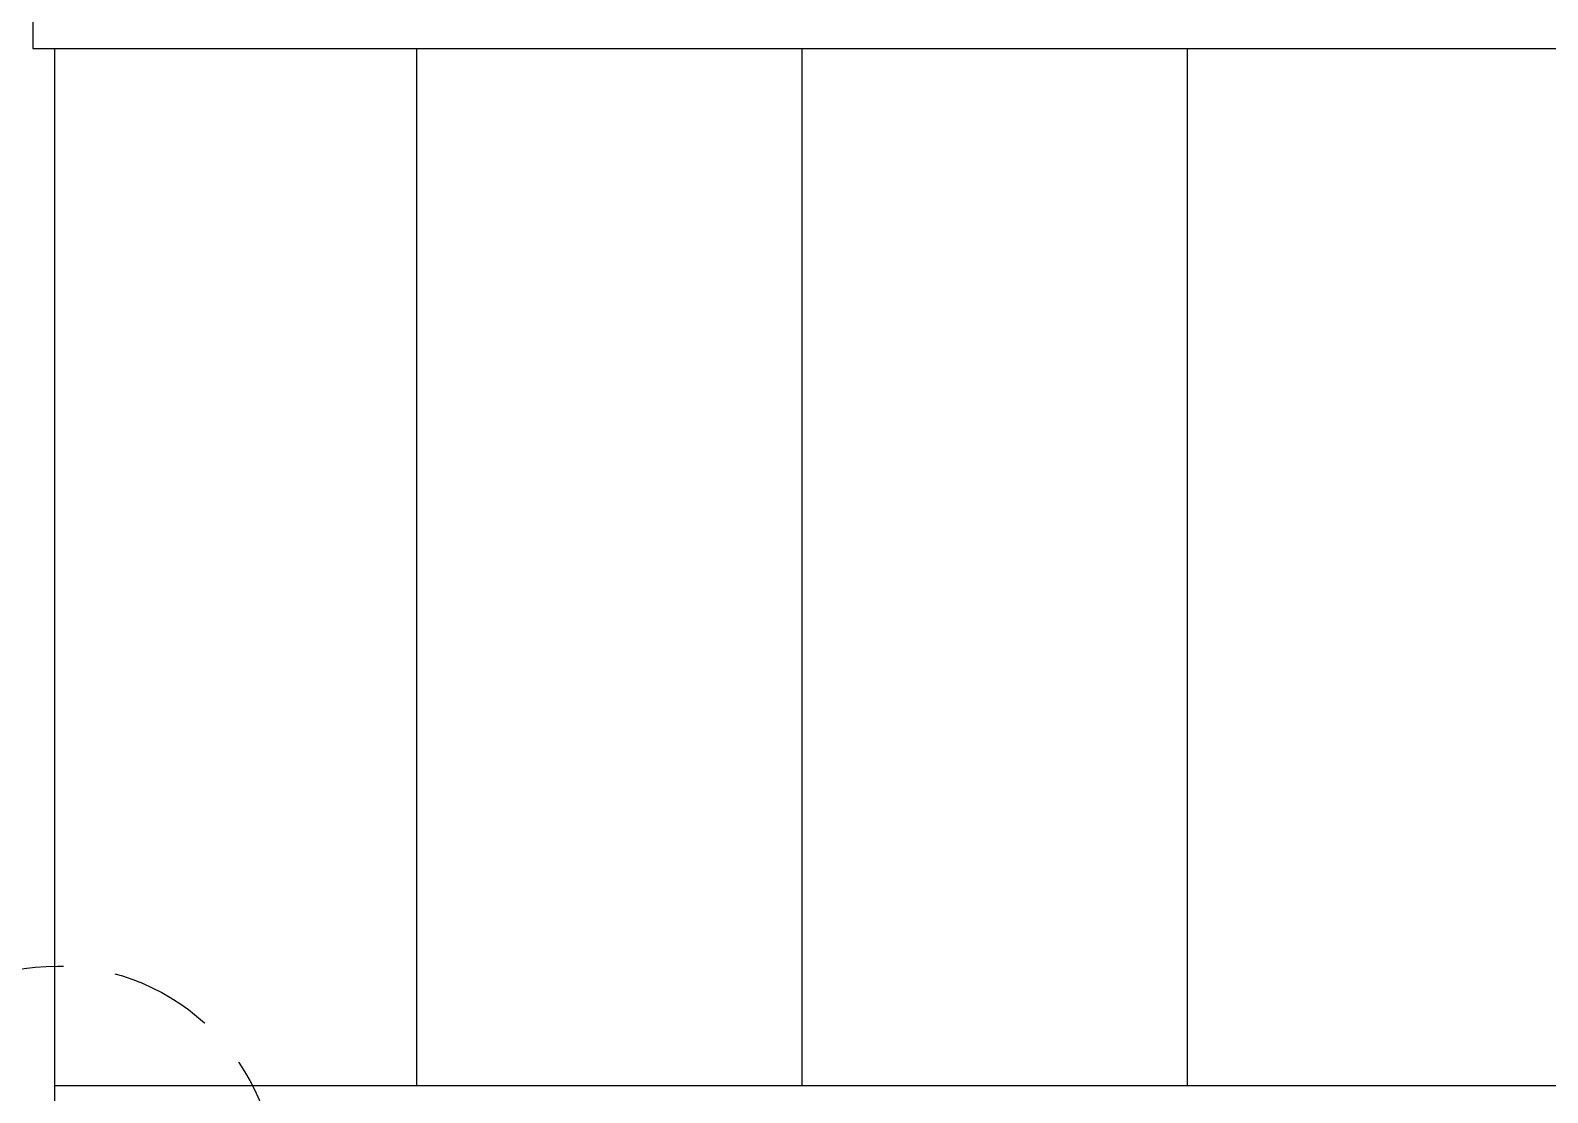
# Model space of a CAD drawing. Header units: millimetres. Extents: x 16200 to 32328, y 18593 to 29476.
# Drawn here: x 16506.1 to 16599, y 18900.7 to 18965.7 of the extents above; entities that cross this region are included whole.
import ezdxf

# ---------------------------------------------------------------- set-up
doc = ezdxf.new("R2010")
doc.units = ezdxf.units.MM
doc.header["$LTSCALE"] = 5
doc.linetypes.add('HIDDEN', pattern=[9.525, 6.35, -3.175])
doc.layers.add('RECIRCULATION-CONTROL', color=3, linetype='Continuous')
doc.layers.add('UNIT', color=6, linetype='Continuous')

msp = doc.modelspace()

# ---------------------------------------------------------------- linework, layer by layer
at = {"layer": 'RECIRCULATION-CONTROL', "linetype": 'HIDDEN', "ltscale": 0.2}
msp.add_circle((16507.75, 18895.0252), 13.395, dxfattribs=at)
at = {"layer": 'UNIT'}
for p, q in [((16506.2374, 18973.0507), (16506.2374, 18964.6004)), ((16506.2374, 18964.6004), (16742.1534, 18964.6004)), ((16507.5707, 18964.6004), (16507.5707, 18898.9392)), ((16529.7244, 18964.6004), (16529.7244, 18901.0927)), ((16553.3071, 18964.6004), (16553.3071, 18901.0927)), ((16576.8898, 18964.6004), (16576.8898, 18901.0927)), ((16740.803, 18901.0927), (16507.5707, 18901.0927))]:
    msp.add_line(p, q, dxfattribs=at)

doc.saveas('drawing.dxf')
